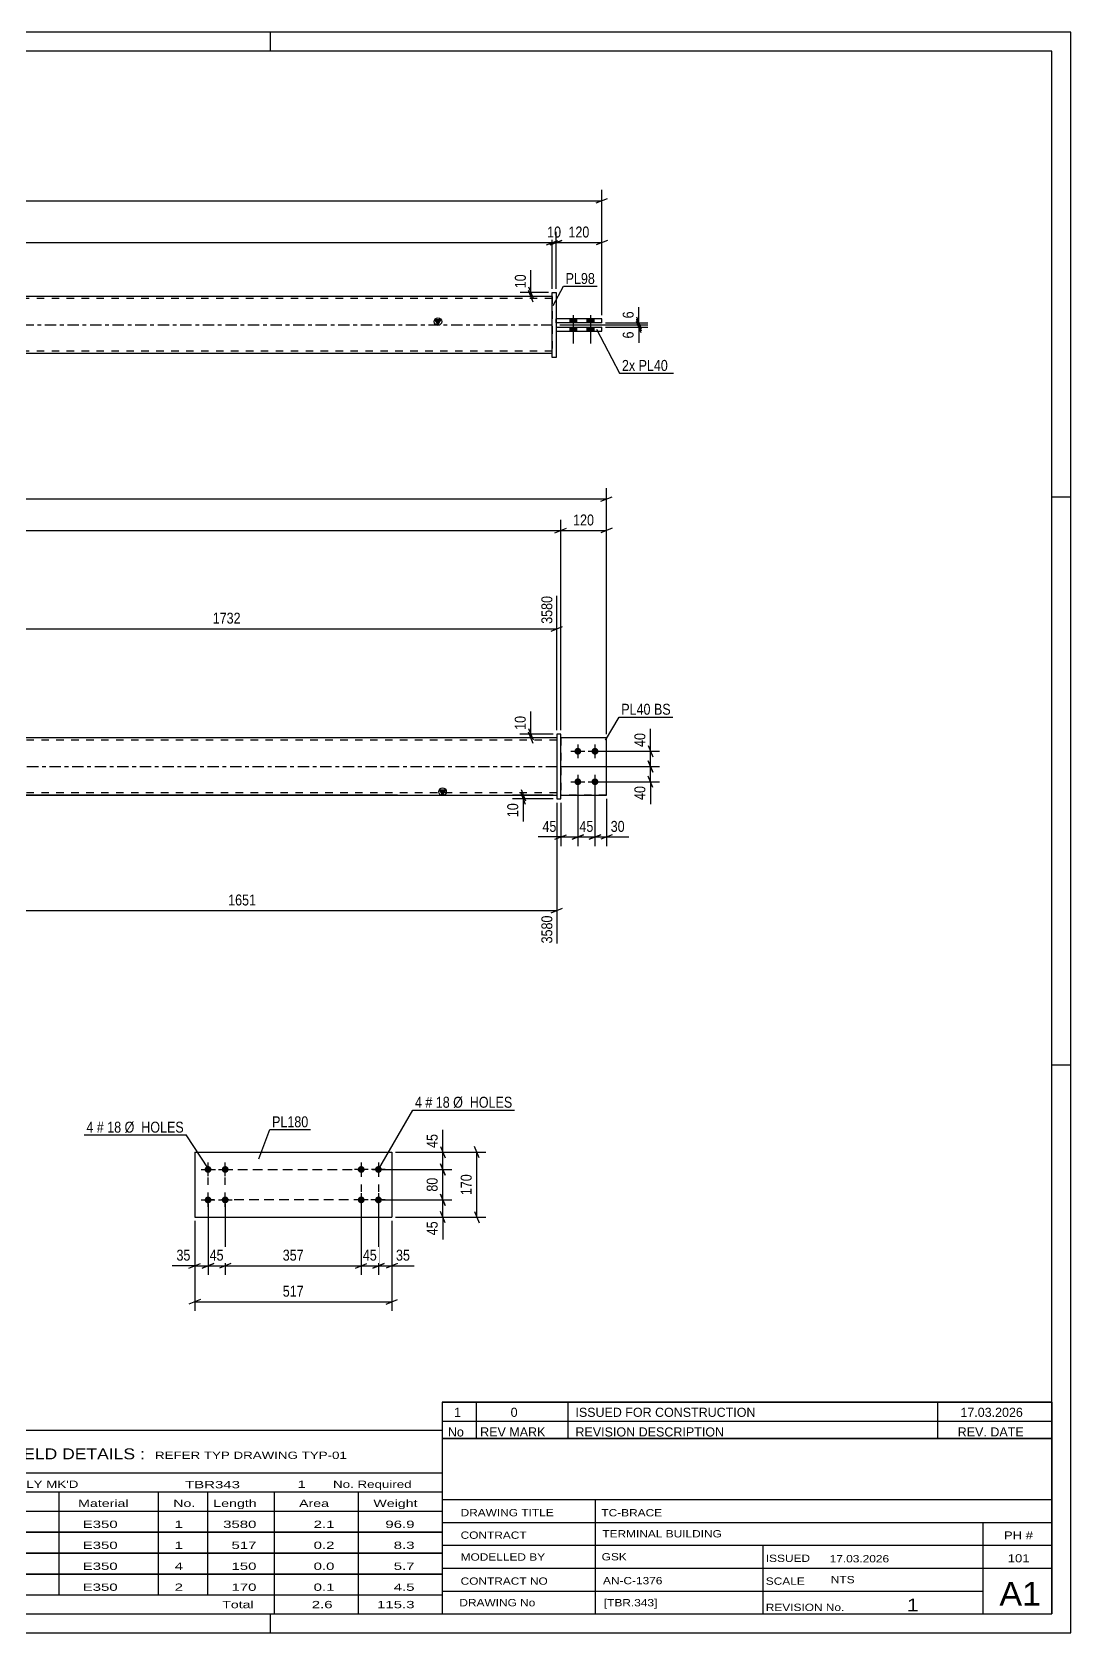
# Model space of a CAD drawing. Header units: millimetres. Extents: x 0 to 594, y 0 to 420.
# Drawn here: x 321.4 to 594, y 0 to 420 of the extents above; entities that cross this region are included whole.
import ezdxf

# ---------------------------------------------------------------- set-up
doc = ezdxf.new("R2010")
doc.units = ezdxf.units.MM
doc.linetypes.add('DXK_LINE_DOT2', pattern=[3.9198, 1.9599, -1.9599])
doc.linetypes.add('DXK_LINE_DOT3', pattern=[5.9187, 2.979, -0.9799, 0.9799, -0.9799])
doc.styles.add('Arial Narrow', font='ARIALN.TTF', dxfattribs={"height": 0.2})

# ---------------------------------------------------------------- blocks, each defined once
blk = doc.blocks.new('Unknown-580612004-1130')
at = {"color": 5, "linetype": 'Continuous'}
for p, q in [((594, 420), (0, 420)), ((384, 415), (384, 420)), ((594, 0), (594, 420)), ((589, 415), (5, 415)), ((589, 5), (589, 415)), ((594, 298), (589, 298)), ((594, 149), (589, 149)), ((5, 5), (589, 5)), ((384, 0), (384, 5)), ((0, 0), (594, 0))]:
    blk.add_line(p, q, dxfattribs=at)
blk = doc.blocks.new('Bolt-580612004-3512 - 3509')
at = {"linetype": 'Continuous'}
for points in [[(367.62, 122.51, -1), (367.62, 120.71, -1)], [(372.12, 122.51, -1), (372.12, 120.71, -1)], [(367.62, 114.51, -1), (367.62, 112.71, -1)], [(372.12, 114.51, -1), (372.12, 112.71, -1)]]:
    blk.add_hatch(color=1, dxfattribs=at).paths.add_polyline_path(points)
at = {"color": 1, "linetype": 'Continuous'}
for p, q in [((367.62, 119.81), (367.62, 123.41)), ((372.12, 119.81), (372.12, 123.41)), ((365.82, 121.61), (369.42, 121.61)), ((370.32, 121.61), (373.92, 121.61)), ((365.82, 113.61), (369.42, 113.61)), ((367.62, 111.81), (367.62, 115.41)), ((370.32, 113.61), (373.92, 113.61)), ((372.12, 111.81), (372.12, 115.41))]:
    blk.add_line(p, q, dxfattribs=at)
blk = doc.blocks.new('Part-580612004-3510 - 3509')
at = {"color": 2, "linetype": 'Continuous'}
for p, q in [((364.12, 126.11), (364.12, 109.11)), ((364.12, 126.11), (415.81, 126.11)), ((415.81, 126.11), (415.81, 109.11)), ((364.12, 109.11), (415.81, 109.11))]:
    blk.add_line(p, q, dxfattribs=at)
blk = doc.blocks.new('Bolt-580612004-3511 - 3509')
at = {"linetype": 'Continuous'}
for points in [[(407.81, 120.71, -1), (407.81, 122.51, -1)], [(412.31, 120.71, -1), (412.31, 122.51, -1)], [(407.81, 112.71, -1), (407.81, 114.51, -1)], [(412.31, 112.71, -1), (412.31, 114.51, -1)]]:
    blk.add_hatch(color=1, dxfattribs=at).paths.add_polyline_path(points)
at = {"color": 1, "linetype": 'Continuous'}
for p, q in [((407.81, 123.41), (407.81, 119.81)), ((412.31, 123.41), (412.31, 119.81)), ((409.61, 121.61), (406.01, 121.61)), ((414.11, 121.61), (410.51, 121.61)), ((409.61, 113.61), (406.01, 113.61)), ((407.81, 115.41), (407.81, 111.81)), ((414.11, 113.61), (410.51, 113.61)), ((412.31, 115.41), (412.31, 111.81))]:
    blk.add_line(p, q, dxfattribs=at)
blk = doc.blocks.new('Part-580612004-1695 - 1673')
at = {"color": 2, "linetype": 'Continuous'}
for p, q in [((472.13, 234.81), (460.13, 234.81)), ((472.13, 219.81), (472.13, 234.81)), ((460.13, 219.81), (472.13, 219.81))]:
    blk.add_line(p, q, dxfattribs=at)
at = {"color": 7, "linetype": 'DXK_LINE_DOT2'}
blk.add_line((460.13, 234.81), (460.13, 219.81), dxfattribs=at)
blk = doc.blocks.new('Part-580612004-1700 - 1673')
at = {"linetype": 'Continuous'}
blk.add_hatch(color=2, dxfattribs=at).paths.add_polyline_path([(429.13, 219.81), (428.33, 221.21), (429.93, 221.21)])
at = {"color": 2, "linetype": 'Continuous'}
for p, q in [((459.13, 234.81), (101.13, 234.81)), ((101.13, 219.81), (459.13, 219.81)), ((429.13, 219.81), (428.33, 221.21)), ((428.33, 221.21), (429.93, 221.21)), ((429.93, 221.21), (429.13, 219.81))]:
    blk.add_line(p, q, dxfattribs=at)
at = {"color": 7, "linetype": 'DXK_LINE_DOT2'}
for p, q in [((101.13, 234.81), (101.13, 219.81)), ((459.13, 234.21), (101.13, 234.21)), ((266.47, 234.81), (266.47, 234.21)), ((286.31, 234.81), (286.31, 234.21)), ((459.13, 234.81), (459.13, 219.81)), ((459.13, 220.41), (101.13, 220.41)), ((274.24, 219.81), (274.24, 220.41)), ((294.09, 219.81), (294.09, 220.41))]:
    blk.add_line(p, q, dxfattribs=at)
at = {"color": 7, "linetype": 'DXK_LINE_DOT3'}
blk.add_line((101.13, 227.31), (459.13, 227.31), dxfattribs=at)
at = {"color": 2, "linetype": 'Continuous'}
blk.add_circle((429.13, 220.71), 1, dxfattribs=at)
blk = doc.blocks.new('Part-580612004-1685 - 1673')
at = {"color": 2, "linetype": 'Continuous'}
for p, q in [((460.13, 235.81), (459.13, 235.81)), ((459.13, 235.81), (459.13, 218.81)), ((460.13, 218.81), (460.13, 235.81)), ((459.13, 218.81), (460.13, 218.81))]:
    blk.add_line(p, q, dxfattribs=at)
blk = doc.blocks.new('Part-580612004-1690 - 1673')
at = {"color": 7, "linetype": 'DXK_LINE_DOT2'}
for p, q in [((472.13, 234.81), (460.13, 234.81)), ((460.13, 219.81), (460.13, 234.81)), ((472.13, 219.81), (472.13, 234.81)), ((472.13, 219.81), (460.13, 219.81))]:
    blk.add_line(p, q, dxfattribs=at)
blk = doc.blocks.new('Bolt-580612004-1710 - 1673')
at = {"linetype": 'Continuous'}
for points in [[(464.63, 232.21, -1), (464.63, 230.41, -1)], [(469.13, 232.21, -1), (469.13, 230.41, -1)], [(464.63, 224.21, -1), (464.63, 222.41, -1)], [(469.13, 224.21, -1), (469.13, 222.41, -1)]]:
    blk.add_hatch(color=1, dxfattribs=at).paths.add_polyline_path(points)
at = {"color": 1, "linetype": 'Continuous'}
for p, q in [((462.83, 231.31), (466.43, 231.31)), ((464.63, 233.11), (464.63, 229.51)), ((467.33, 231.31), (470.93, 231.31)), ((469.13, 233.11), (469.13, 229.51)), ((462.83, 223.31), (466.43, 223.31)), ((464.63, 225.11), (464.63, 221.51)), ((467.33, 223.31), (470.93, 223.31)), ((469.13, 225.11), (469.13, 221.51))]:
    blk.add_line(p, q, dxfattribs=at)
blk = doc.blocks.new('Bolt-580612004-1371 - 1367')
at = {"linetype": 'Continuous'}
for points in [[(464.31, 344.75), (462.51, 344.75), (462.51, 343.75), (464.31, 343.75)], [(464.31, 344.75), (462.51, 344.75), (462.51, 343.75), (464.31, 343.75)], [(468.81, 344.75), (467.01, 344.75), (467.01, 343.75), (468.81, 343.75)], [(468.81, 344.75), (467.01, 344.75), (467.01, 343.75), (468.81, 343.75)], [(464.31, 342.55), (462.51, 342.55), (462.51, 341.55), (464.31, 341.55)], [(464.31, 342.55), (462.51, 342.55), (462.51, 341.55), (464.31, 341.55)], [(468.81, 342.55), (467.01, 342.55), (467.01, 341.55), (468.81, 341.55)], [(468.81, 342.55), (467.01, 342.55), (467.01, 341.55), (468.81, 341.55)]]:
    blk.add_hatch(color=1, dxfattribs=at).paths.add_polyline_path(points)
at = {"color": 1, "linetype": 'Continuous'}
for p, q in [((462.51, 344.75), (462.51, 343.75)), ((462.51, 344.75), (462.51, 343.75)), ((463.41, 345.75), (463.41, 338.25)), ((463.41, 345.75), (463.41, 338.25)), ((464.31, 344.75), (464.31, 343.75)), ((464.31, 344.75), (464.31, 343.75)), ((467.01, 344.75), (467.01, 343.75)), ((467.01, 344.75), (467.01, 343.75)), ((467.91, 345.75), (467.91, 338.25)), ((467.91, 345.75), (467.91, 338.25)), ((468.81, 344.75), (468.81, 343.75)), ((468.81, 344.75), (468.81, 343.75)), ((462.51, 342.55), (462.51, 341.55)), ((462.51, 342.55), (462.51, 341.55)), ((464.31, 342.55), (464.31, 341.55)), ((464.31, 342.55), (464.31, 341.55)), ((467.01, 342.55), (467.01, 341.55)), ((467.01, 342.55), (467.01, 341.55)), ((468.81, 342.55), (468.81, 341.55)), ((468.81, 342.55), (468.81, 341.55))]:
    blk.add_line(p, q, dxfattribs=at)
blk = doc.blocks.new('Part-580612004-1456 - 1367')
at = {"linetype": 'Continuous'}
blk.add_hatch(color=2, dxfattribs=at).paths.add_polyline_path([(427.91, 343.15), (427.11, 344.55), (428.71, 344.55)])
at = {"color": 2, "linetype": 'Continuous'}
for p, q in [((457.91, 350.65), (99.91, 350.65)), ((427.91, 343.15), (427.11, 344.55)), ((427.11, 344.55), (428.71, 344.55)), ((428.71, 344.55), (427.91, 343.15)), ((265.25, 343.85), (265.25, 343.75)), ((285.09, 343.85), (265.25, 343.85)), ((265.25, 342.45), (265.25, 342.55)), ((265.25, 342.45), (285.09, 342.45)), ((273.02, 343.85), (273.02, 343.75)), ((273.02, 342.45), (273.02, 342.55)), ((285.09, 342.45), (285.09, 343.85)), ((457.91, 335.65), (99.91, 335.65))]:
    blk.add_line(p, q, dxfattribs=at)
at = {"color": 7, "linetype": 'DXK_LINE_DOT2'}
for p, q in [((99.91, 350.65), (99.91, 335.65)), ((457.91, 350.05), (99.91, 350.05)), ((457.91, 350.65), (457.91, 335.65)), ((265.25, 342.55), (265.25, 343.85)), ((273.02, 342.55), (273.02, 343.85)), ((285.09, 343.85), (292.87, 343.85)), ((292.87, 342.45), (285.09, 342.45)), ((292.87, 343.85), (292.87, 342.45)), ((457.91, 336.25), (99.91, 336.25))]:
    blk.add_line(p, q, dxfattribs=at)
at = {"color": 7, "linetype": 'DXK_LINE_DOT3'}
blk.add_line((99.91, 343.15), (457.91, 343.15), dxfattribs=at)
at = {"color": 2, "linetype": 'Continuous'}
blk.add_circle((427.91, 344.05), 1, dxfattribs=at)
blk = doc.blocks.new('Part-580612004-1461 - 1367')
at = {"color": 2, "linetype": 'Continuous'}
for p, q in [((458.91, 342.55), (470.91, 342.55)), ((458.91, 341.55), (470.91, 341.55)), ((470.91, 341.55), (470.91, 342.55))]:
    blk.add_line(p, q, dxfattribs=at)
at = {"color": 7, "linetype": 'DXK_LINE_DOT2'}
blk.add_line((458.91, 342.55), (458.91, 341.55), dxfattribs=at)
blk = doc.blocks.new('Part-580612004-1433 - 1367')
at = {"color": 2, "linetype": 'Continuous'}
for p, q in [((457.91, 334.65), (457.91, 351.65)), ((457.91, 351.65), (458.91, 351.65)), ((458.91, 351.65), (458.91, 334.65)), ((458.91, 334.65), (457.91, 334.65))]:
    blk.add_line(p, q, dxfattribs=at)
blk = doc.blocks.new('Part-580612004-1466 - 1367')
at = {"color": 2, "linetype": 'Continuous'}
for p, q in [((470.91, 344.75), (458.91, 344.75)), ((470.91, 343.75), (470.91, 344.75)), ((470.91, 343.75), (458.91, 343.75))]:
    blk.add_line(p, q, dxfattribs=at)
at = {"color": 7, "linetype": 'DXK_LINE_DOT2'}
blk.add_line((458.91, 343.75), (458.91, 344.75), dxfattribs=at)
blk = doc.blocks.new('Rectangle-580612004-3684 - 3509')
at = {"color": 1, "linetype": 'DXK_LINE_DOT2'}
blk.add_lwpolyline([(367.62, 121.61), (412.31, 121.61), (412.31, 113.61), (367.62, 113.61), (367.62, 121.61)], close=True, dxfattribs=at)
blk = doc.blocks.new('Rectangle-580612004-3694 - 3509')
at = {"color": 1, "linetype": 'DXK_LINE_DOT2'}
blk.add_lwpolyline([(372.12, 121.61), (407.81, 121.61), (407.81, 113.61), (372.12, 113.61), (372.12, 121.61)], close=True, dxfattribs=at)
blk = doc.blocks.new('StraightDimension-580612004-3661 - 3509')
at = {"color": 7, "linetype": 'Continuous'}
for p, q in [((428.59, 123.11), (429.79, 120.11)), ((413.31, 121.61), (431.59, 121.61)), ((429.19, 113.61), (429.19, 121.61)), ((413.31, 113.61), (431.59, 113.61)), ((429.79, 112.11), (428.59, 115.11))]:
    blk.add_line(p, q, dxfattribs=at)
at = {"color": 0}
blk.add_wipeout([(428.44, 120.04), (424.24, 120.04), (424.24, 115.18), (428.44, 115.18)], dxfattribs=at)
at = {"color": 3, "style": 'Arial Narrow'}
blk.add_text('80', height=2.863, rotation=90.0002, dxfattribs=at).set_placement((427.84, 115.78))
blk = doc.blocks.new('StraightDimension-580612004-3516 - 3509')
at = {"color": 7, "linetype": 'Continuous'}
for p, q in [((412.31, 112.61), (412.31, 93.94)), ((415.81, 108.11), (415.81, 93.94)), ((410.81, 95.74), (413.81, 96.94)), ((417.31, 96.94), (414.31, 95.74)), ((412.31, 96.34), (415.81, 96.34))]:
    blk.add_line(p, q, dxfattribs=at)
at = {"color": 0}
blk.add_wipeout([(421.19, 97.09), (421.19, 101.29), (416.33, 101.29), (416.33, 97.09)], dxfattribs=at)
at = {"color": 7, "linetype": 'Continuous'}
blk.add_line((415.81, 96.34), (421.72, 96.34), dxfattribs=at)
blk.add_line((415.81, 96.34), (421.72, 96.34), dxfattribs=at)
at = {"color": 3, "style": 'Arial Narrow'}
blk.add_text('35', height=2.863, dxfattribs=at).set_placement((416.93, 97.69))
blk = doc.blocks.new('StraightDimension-580612004-3517 - 3509')
at = {"color": 7, "linetype": 'Continuous'}
for p, q in [((407.81, 112.61), (407.81, 93.94)), ((412.31, 112.61), (412.31, 93.94)), ((406.31, 95.74), (409.31, 96.94)), ((413.81, 96.94), (410.81, 95.74)), ((407.81, 96.34), (412.31, 96.34))]:
    blk.add_line(p, q, dxfattribs=at)
at = {"color": 0}
blk.add_wipeout([(412.49, 97.09), (412.49, 101.29), (407.63, 101.29), (407.63, 97.09)], dxfattribs=at)
at = {"color": 3, "style": 'Arial Narrow'}
blk.add_text('45', height=2.863, dxfattribs=at).set_placement((408.23, 97.69))
blk = doc.blocks.new('StraightDimension-580612004-3518 - 3509')
at = {"color": 7, "linetype": 'Continuous'}
for p, q in [((372.12, 112.61), (372.12, 93.94)), ((407.81, 112.61), (407.81, 93.94)), ((373.62, 96.94), (370.62, 95.74)), ((406.31, 95.74), (409.31, 96.94)), ((372.12, 96.34), (407.81, 96.34))]:
    blk.add_line(p, q, dxfattribs=at)
at = {"color": 0}
blk.add_wipeout([(393.31, 97.09), (393.31, 101.29), (386.62, 101.29), (386.62, 97.09)], dxfattribs=at)
at = {"color": 3, "style": 'Arial Narrow'}
blk.add_text('357', height=2.863, dxfattribs=at).set_placement((387.22, 97.69))
blk = doc.blocks.new('StraightDimension-580612004-3519 - 3509')
at = {"color": 7, "linetype": 'Continuous'}
for p, q in [((367.62, 112.61), (367.62, 93.94)), ((372.12, 112.61), (372.12, 93.94)), ((366.12, 95.74), (369.12, 96.94)), ((373.62, 96.94), (370.62, 95.74)), ((367.62, 96.34), (372.12, 96.34))]:
    blk.add_line(p, q, dxfattribs=at)
at = {"color": 0}
blk.add_wipeout([(372.3, 97.09), (372.3, 101.29), (367.44, 101.29), (367.44, 97.09)], dxfattribs=at)
at = {"color": 3, "style": 'Arial Narrow'}
blk.add_text('45', height=2.863, dxfattribs=at).set_placement((368.04, 97.69))
blk = doc.blocks.new('StraightDimension-580612004-3520 - 3509')
at = {"color": 7, "linetype": 'Continuous'}
for p, q in [((367.62, 112.61), (367.62, 93.94)), ((364.12, 108.11), (364.12, 93.94)), ((362.62, 95.74), (365.62, 96.94)), ((369.12, 96.94), (366.12, 95.74)), ((364.12, 96.34), (367.62, 96.34))]:
    blk.add_line(p, q, dxfattribs=at)
at = {"color": 0}
blk.add_wipeout([(363.59, 97.09), (363.59, 101.29), (358.74, 101.29), (358.74, 97.09)], dxfattribs=at)
at = {"color": 7, "linetype": 'Continuous'}
blk.add_line((364.12, 96.34), (358.21, 96.34), dxfattribs=at)
blk.add_line((364.12, 96.34), (358.21, 96.34), dxfattribs=at)
at = {"color": 3, "style": 'Arial Narrow'}
blk.add_text('35', height=2.863, dxfattribs=at).set_placement((359.34, 97.69))
blk = doc.blocks.new('StraightDimension-580612004-3536 - 3509')
at = {"color": 7, "linetype": 'Continuous'}
for p, q in [((364.12, 108.11), (364.12, 84.48)), ((415.81, 108.11), (415.81, 84.48)), ((365.62, 87.48), (362.62, 86.28)), ((364.12, 86.88), (415.81, 86.88)), ((414.31, 86.28), (417.31, 87.48))]:
    blk.add_line(p, q, dxfattribs=at)
at = {"color": 0}
blk.add_wipeout([(393.31, 87.63), (393.31, 91.83), (386.62, 91.83), (386.62, 87.63)], dxfattribs=at)
at = {"color": 3, "style": 'Arial Narrow'}
blk.add_text('517', height=2.863, dxfattribs=at).set_placement((387.22, 88.23))
blk = doc.blocks.new('StraightDimension-580612004-3556 - 3509')
at = {"color": 7, "linetype": 'Continuous'}
for p, q in [((416.81, 126.11), (440.52, 126.11)), ((438.72, 124.61), (437.52, 127.61)), ((438.12, 109.11), (438.12, 126.11)), ((437.52, 110.61), (438.72, 107.61)), ((416.81, 109.11), (440.52, 109.11))]:
    blk.add_line(p, q, dxfattribs=at)
at = {"color": 0}
blk.add_wipeout([(437.37, 120.95), (433.17, 120.95), (433.17, 114.27), (437.37, 114.27)], dxfattribs=at)
at = {"color": 3, "style": 'Arial Narrow'}
blk.add_text('170', height=2.863, rotation=90.0002, dxfattribs=at).set_placement((436.77, 114.87))
blk = doc.blocks.new('StraightDimension-580612004-3660 - 3509')
at = {"color": 7, "linetype": 'Continuous'}
for p, q in [((416.81, 126.11), (431.59, 126.11)), ((428.59, 127.61), (429.79, 124.61)), ((429.19, 121.61), (429.19, 126.11)), ((429.79, 120.11), (428.59, 123.11)), ((413.31, 121.61), (431.59, 121.61))]:
    blk.add_line(p, q, dxfattribs=at)
at = {"color": 0}
blk.add_wipeout([(428.44, 131.49), (424.24, 131.49), (424.24, 126.64), (428.44, 126.64)], dxfattribs=at)
at = {"color": 7, "linetype": 'Continuous'}
blk.add_line((429.19, 126.11), (429.19, 132.02), dxfattribs=at)
blk.add_line((429.19, 126.11), (429.19, 132.02), dxfattribs=at)
at = {"color": 3, "style": 'Arial Narrow'}
blk.add_text('45', height=2.863, rotation=90.0002, dxfattribs=at).set_placement((427.84, 127.24))
blk = doc.blocks.new('StraightDimension-580612004-3662 - 3509')
at = {"color": 7, "linetype": 'Continuous'}
for p, q in [((413.31, 113.61), (431.59, 113.61)), ((428.59, 115.11), (429.79, 112.11)), ((429.19, 109.11), (429.19, 113.61)), ((429.79, 107.61), (428.59, 110.61)), ((416.81, 109.11), (431.59, 109.11))]:
    blk.add_line(p, q, dxfattribs=at)
at = {"color": 0}
blk.add_wipeout([(428.44, 108.59), (424.24, 108.59), (424.24, 103.73), (428.44, 103.73)], dxfattribs=at)
at = {"color": 7, "linetype": 'Continuous'}
blk.add_line((429.19, 109.11), (429.19, 103.21), dxfattribs=at)
blk.add_line((429.19, 109.11), (429.19, 103.21), dxfattribs=at)
at = {"color": 3, "style": 'Arial Narrow'}
blk.add_text('45', height=2.863, rotation=90.0002, dxfattribs=at).set_placement((427.84, 104.33))
blk = doc.blocks.new('StraightDimension-580612004-1936 - 1673')
at = {"color": 7, "linetype": 'Continuous'}
for p, q in [((458.13, 219.81), (447.48, 219.81)), ((458.13, 218.81), (447.48, 218.81)), ((449.73, 221.31), (450.93, 218.31)), ((450.93, 217.31), (449.73, 220.31)), ((450.33, 218.81), (450.33, 219.81))]:
    blk.add_line(p, q, dxfattribs=at)
at = {"color": 0}
blk.add_wipeout([(449.58, 218.28), (445.38, 218.28), (445.38, 213.43), (449.58, 213.43)], dxfattribs=at)
at = {"color": 7, "linetype": 'Continuous'}
blk.add_line((450.33, 218.81), (450.33, 212.9), dxfattribs=at)
blk.add_line((450.33, 218.81), (450.33, 212.9), dxfattribs=at)
at = {"color": 3, "style": 'Arial Narrow'}
blk.add_text('10', height=2.863, rotation=90.0002, dxfattribs=at).set_placement((448.98, 214.03))
blk = doc.blocks.new('StraightDimension-580612004-1955 - 1673')
at = {"color": 7, "linetype": 'Continuous'}
for p, q in [((464.63, 222.31), (464.63, 206.42)), ((469.13, 222.31), (469.13, 206.42)), ((463.13, 208.22), (466.13, 209.42)), ((464.63, 208.82), (469.13, 208.82)), ((470.63, 209.42), (467.63, 208.22))]:
    blk.add_line(p, q, dxfattribs=at)
at = {"color": 0}
blk.add_wipeout([(469.31, 209.57), (469.31, 213.77), (464.45, 213.77), (464.45, 209.57)], dxfattribs=at)
at = {"color": 3, "style": 'Arial Narrow'}
blk.add_text('45', height=2.863, dxfattribs=at).set_placement((465.05, 210.17))
blk = doc.blocks.new('StraightDimension-580612004-2017 - 1673')
at = {"color": 7, "linetype": 'Continuous'}
for p, q in [((460.13, 227.31), (486.09, 227.31)), ((483.09, 228.81), (484.29, 225.81)), ((483.69, 223.31), (483.69, 227.31)), ((470.13, 223.31), (486.09, 223.31)), ((484.29, 221.81), (483.09, 224.81))]:
    blk.add_line(p, q, dxfattribs=at)
at = {"color": 0}
blk.add_wipeout([(482.94, 222.78), (478.74, 222.78), (478.74, 217.93), (482.94, 217.93)], dxfattribs=at)
at = {"color": 7, "linetype": 'Continuous'}
blk.add_line((483.69, 223.31), (483.69, 217.4), dxfattribs=at)
blk.add_line((483.69, 223.31), (483.69, 217.4), dxfattribs=at)
at = {"color": 3, "style": 'Arial Narrow'}
blk.add_text('40', height=2.863, rotation=90.0002, dxfattribs=at).set_placement((482.34, 218.53))
blk = doc.blocks.new('StraightDimension-580612004-2031 - 1673')
at = {"color": 7, "linetype": 'Continuous'}
for p, q in [((458.13, 235.81), (449.45, 235.81)), ((451.7, 237.31), (452.9, 234.31)), ((452.9, 233.31), (451.7, 236.31)), ((452.3, 234.81), (452.3, 235.81)), ((458.13, 234.81), (449.45, 234.81))]:
    blk.add_line(p, q, dxfattribs=at)
at = {"color": 0}
blk.add_wipeout([(451.55, 241.19), (447.35, 241.19), (447.35, 236.33), (451.55, 236.33)], dxfattribs=at)
at = {"color": 7, "linetype": 'Continuous'}
blk.add_line((452.3, 235.81), (452.3, 241.72), dxfattribs=at)
blk.add_line((452.3, 235.81), (452.3, 241.72), dxfattribs=at)
at = {"color": 3, "style": 'Arial Narrow'}
blk.add_text('10', height=2.863, rotation=90.0002, dxfattribs=at).set_placement((450.95, 236.93))
blk = doc.blocks.new('StraightDimension-580612004-1760 - 1673')
at = {"color": 7, "linetype": 'Continuous'}
for p, q in [((285.89, 235.81), (285.89, 276.56)), ((459.13, 236.81), (459.13, 272.06)), ((287.39, 264.05), (284.39, 262.85)), ((285.89, 263.45), (459.13, 263.45)), ((457.63, 262.85), (460.63, 264.05))]:
    blk.add_line(p, q, dxfattribs=at)
at = {"color": 0, "linetype": 'Continuous'}
blk.add_wipeout([(458.53, 272.66), (454.33, 272.66), (454.33, 264.15), (458.53, 264.15)], dxfattribs=at)
at = {"color": 0}
blk.add_wipeout([(376.76, 264.2), (376.76, 268.4), (368.25, 268.4), (368.25, 264.2)], dxfattribs=at)
at = {"color": 3, "linetype": 'Continuous', "style": 'Arial Narrow'}
blk.add_text('3580', height=2.863, rotation=90.0002, dxfattribs=at).set_placement((457.93, 264.75))
at = {"color": 3, "style": 'Arial Narrow'}
blk.add_text('1732', height=2.863, dxfattribs=at).set_placement((368.85, 264.8))
blk = doc.blocks.new('StraightDimension-580612004-2050 - 1673')
at = {"color": 7, "linetype": 'Continuous'}
for p, q in [((101.63, 289.81), (98.63, 288.61)), ((100.13, 236.81), (100.13, 292.06)), ((458.63, 288.61), (461.63, 289.81)), ((460.13, 236.81), (460.13, 292.06)), ((100.13, 289.21), (460.13, 289.21))]:
    blk.add_line(p, q, dxfattribs=at)
at = {"color": 0}
blk.add_wipeout([(284.39, 289.96), (284.39, 294.16), (275.87, 294.16), (275.87, 289.96)], dxfattribs=at)
at = {"color": 3, "style": 'Arial Narrow'}
blk.add_text('3600', height=2.863, dxfattribs=at).set_placement((276.47, 290.56))
blk = doc.blocks.new('StraightDimension-580612004-1945 - 1673')
at = {"color": 7, "linetype": 'Continuous'}
for p, q in [((464.63, 222.31), (464.63, 206.42)), ((460.13, 217.81), (460.13, 206.42)), ((458.63, 208.22), (461.63, 209.42)), ((460.13, 208.82), (464.63, 208.82)), ((466.13, 209.42), (463.13, 208.22))]:
    blk.add_line(p, q, dxfattribs=at)
at = {"color": 0}
blk.add_wipeout([(459.6, 209.57), (459.6, 213.77), (454.75, 213.77), (454.75, 209.57)], dxfattribs=at)
at = {"color": 7, "linetype": 'Continuous'}
blk.add_line((460.13, 208.82), (454.22, 208.82), dxfattribs=at)
blk.add_line((460.13, 208.82), (454.22, 208.82), dxfattribs=at)
at = {"color": 3, "style": 'Arial Narrow'}
blk.add_text('45', height=2.863, dxfattribs=at).set_placement((455.35, 210.17))
blk = doc.blocks.new('StraightDimension-580612004-1746 - 1673')
at = {"color": 7, "linetype": 'Continuous'}
for p, q in [((88.13, 235.81), (88.13, 300.35)), ((472.13, 235.81), (472.13, 300.35)), ((89.63, 298.1), (86.63, 296.9)), ((88.13, 297.5), (472.13, 297.5)), ((470.63, 296.9), (473.63, 298.1))]:
    blk.add_line(p, q, dxfattribs=at)
at = {"color": 0}
blk.add_wipeout([(284.39, 298.25), (284.39, 302.45), (275.87, 302.45), (275.87, 298.25)], dxfattribs=at)
at = {"color": 3, "style": 'Arial Narrow'}
blk.add_text('3840', height=2.863, dxfattribs=at).set_placement((276.47, 298.85))
blk = doc.blocks.new('StraightDimension-580612004-1838 - 1673')
at = {"color": 7, "linetype": 'Continuous'}
for p, q in [((293.99, 218.81), (293.99, 180.91)), ((459.13, 217.81), (459.13, 180.91)), ((295.49, 190.12), (292.49, 188.92)), ((293.99, 189.52), (459.13, 189.52)), ((457.63, 188.92), (460.63, 190.12))]:
    blk.add_line(p, q, dxfattribs=at)
at = {"color": 0}
blk.add_wipeout([(380.81, 190.27), (380.81, 194.47), (372.3, 194.47), (372.3, 190.27)], dxfattribs=at)
at = {"color": 0, "linetype": 'Continuous'}
blk.add_wipeout([(458.53, 188.82), (454.33, 188.82), (454.33, 180.31), (458.53, 180.31)], dxfattribs=at)
at = {"color": 3, "style": 'Arial Narrow'}
blk.add_text('1651', height=2.863, dxfattribs=at).set_placement((372.9, 190.87))
at = {"color": 3, "linetype": 'Continuous', "style": 'Arial Narrow'}
blk.add_text('3580', height=2.863, rotation=90.0002, dxfattribs=at).set_placement((457.93, 180.91))
blk = doc.blocks.new('StraightDimension-580612004-1965 - 1673')
at = {"color": 7, "linetype": 'Continuous'}
for p, q in [((469.13, 222.31), (469.13, 206.42)), ((472.13, 218.81), (472.13, 206.42)), ((467.63, 208.22), (470.63, 209.42)), ((469.13, 208.82), (472.13, 208.82)), ((473.63, 209.42), (470.63, 208.22))]:
    blk.add_line(p, q, dxfattribs=at)
at = {"color": 0}
blk.add_wipeout([(477.51, 209.57), (477.51, 213.77), (472.65, 213.77), (472.65, 209.57)], dxfattribs=at)
at = {"color": 7, "linetype": 'Continuous'}
blk.add_line((472.13, 208.82), (478.04, 208.82), dxfattribs=at)
blk.add_line((472.13, 208.82), (478.04, 208.82), dxfattribs=at)
at = {"color": 3, "style": 'Arial Narrow'}
blk.add_text('30', height=2.863, dxfattribs=at).set_placement((473.25, 210.17))
blk = doc.blocks.new('StraightDimension-580612004-1993 - 1673')
at = {"color": 7, "linetype": 'Continuous'}
for p, q in [((417.35, 219.81), (305.53, 219.81)), ((307.78, 221.31), (308.98, 218.31)), ((308.38, 209.55), (308.38, 219.81)), ((308.98, 208.05), (307.78, 211.05)), ((295.41, 209.55), (310.78, 209.55))]:
    blk.add_line(p, q, dxfattribs=at)
at = {"color": 0}
blk.add_wipeout([(307.63, 218.02), (303.43, 218.02), (303.43, 211.34), (307.63, 211.34)], dxfattribs=at)
at = {"color": 3, "style": 'Arial Narrow'}
blk.add_text('103', height=2.863, rotation=90.0002, dxfattribs=at).set_placement((307.03, 211.94))
blk = doc.blocks.new('StraightDimension-580612004-2004 - 1673')
at = {"color": 7, "linetype": 'Continuous'}
for p, q in [((470.13, 231.31), (486.09, 231.31)), ((483.09, 232.81), (484.29, 229.81)), ((483.69, 227.31), (483.69, 231.31)), ((460.13, 227.31), (486.09, 227.31)), ((484.29, 225.81), (483.09, 228.81))]:
    blk.add_line(p, q, dxfattribs=at)
at = {"color": 0}
blk.add_wipeout([(482.94, 236.69), (478.74, 236.69), (478.74, 231.83), (482.94, 231.83)], dxfattribs=at)
at = {"color": 7, "linetype": 'Continuous'}
blk.add_line((483.69, 231.31), (483.69, 237.22), dxfattribs=at)
blk.add_line((483.69, 231.31), (483.69, 237.22), dxfattribs=at)
at = {"color": 3, "style": 'Arial Narrow'}
blk.add_text('40', height=2.863, rotation=90.0002, dxfattribs=at).set_placement((482.34, 232.43))
blk = doc.blocks.new('StraightDimension-580612004-2040 - 1673')
at = {"color": 7, "linetype": 'Continuous'}
for p, q in [((458.63, 288.61), (461.63, 289.81)), ((460.13, 236.81), (460.13, 292.06)), ((473.63, 289.81), (470.63, 288.61)), ((472.13, 235.81), (472.13, 292.06)), ((460.13, 289.21), (472.13, 289.21))]:
    blk.add_line(p, q, dxfattribs=at)
at = {"color": 0}
blk.add_wipeout([(469.47, 289.96), (469.47, 294.16), (462.79, 294.16), (462.79, 289.96)], dxfattribs=at)
at = {"color": 3, "style": 'Arial Narrow'}
blk.add_text('120', height=2.863, dxfattribs=at).set_placement((463.39, 290.56))
blk = doc.blocks.new('StraightDimension-580612004-1576 - 1367')
at = {"color": 7, "linetype": 'Continuous'}
for p, q in [((99.91, 352.65), (99.91, 367.6)), ((457.91, 352.65), (457.91, 367.6)), ((101.41, 365.35), (98.41, 364.15)), ((99.91, 364.75), (457.91, 364.75)), ((456.41, 364.15), (459.41, 365.35))]:
    blk.add_line(p, q, dxfattribs=at)
at = {"color": 0}
blk.add_wipeout([(283.17, 365.5), (283.17, 369.7), (274.66, 369.7), (274.66, 365.5)], dxfattribs=at)
at = {"color": 3, "style": 'Arial Narrow'}
blk.add_text('3580', height=2.863, dxfattribs=at).set_placement((275.26, 366.1))
blk = doc.blocks.new('StraightDimension-580612004-1545 - 1367')
at = {"color": 7, "linetype": 'Continuous'}
for p, q in [((86.91, 345.75), (86.91, 378.6)), ((470.91, 345.75), (470.91, 378.6)), ((88.41, 376.35), (85.41, 375.15)), ((86.91, 375.75), (470.91, 375.75)), ((469.41, 375.15), (472.41, 376.35))]:
    blk.add_line(p, q, dxfattribs=at)
at = {"color": 0}
blk.add_wipeout([(283.17, 376.5), (283.17, 380.7), (274.66, 380.7), (274.66, 376.5)], dxfattribs=at)
at = {"color": 3, "style": 'Arial Narrow'}
blk.add_text('3840', height=2.863, dxfattribs=at).set_placement((275.26, 377.1))
blk = doc.blocks.new('StraightDimension-580612004-1586 - 1367')
at = {"color": 7, "linetype": 'Continuous'}
for p, q in [((457.91, 352.65), (457.91, 367.6)), ((458.91, 352.65), (458.91, 367.6)), ((456.41, 364.15), (459.41, 365.35)), ((460.41, 365.35), (457.41, 364.15)), ((457.91, 364.75), (458.91, 364.75))]:
    blk.add_line(p, q, dxfattribs=at)
at = {"color": 0}
blk.add_wipeout([(460.84, 365.5), (460.84, 369.7), (455.98, 369.7), (455.98, 365.5)], dxfattribs=at)
at = {"color": 3, "style": 'Arial Narrow'}
blk.add_text('10', height=2.863, dxfattribs=at).set_placement((456.58, 366.1))
blk = doc.blocks.new('StraightDimension-580612004-1596 - 1367')
at = {"color": 7, "linetype": 'Continuous'}
for p, q in [((458.91, 352.65), (458.91, 367.6)), ((470.91, 345.75), (470.91, 367.6)), ((457.41, 364.15), (460.41, 365.35)), ((458.91, 364.75), (470.91, 364.75)), ((472.41, 365.35), (469.41, 364.15))]:
    blk.add_line(p, q, dxfattribs=at)
at = {"color": 0}
blk.add_wipeout([(468.25, 365.5), (468.25, 369.7), (461.57, 369.7), (461.57, 365.5)], dxfattribs=at)
at = {"color": 3, "style": 'Arial Narrow'}
blk.add_text('120', height=2.863, dxfattribs=at).set_placement((462.17, 366.1))
blk = doc.blocks.new('StraightDimension-580612004-1607 - 1367')
at = {"color": 7, "linetype": 'Continuous'}
for p, q in [((451.73, 353.15), (452.93, 350.15)), ((456.91, 351.65), (449.48, 351.65)), ((456.91, 350.65), (449.48, 350.65)), ((452.93, 349.15), (451.73, 352.15)), ((452.33, 350.65), (452.33, 351.65))]:
    blk.add_line(p, q, dxfattribs=at)
at = {"color": 0}
blk.add_wipeout([(451.58, 357.04), (447.38, 357.04), (447.38, 352.18), (451.58, 352.18)], dxfattribs=at)
at = {"color": 7, "linetype": 'Continuous'}
blk.add_line((452.33, 351.65), (452.33, 357.56), dxfattribs=at)
blk.add_line((452.33, 351.65), (452.33, 357.56), dxfattribs=at)
at = {"color": 3, "style": 'Arial Narrow'}
blk.add_text('10', height=2.863, rotation=90.0002, dxfattribs=at).set_placement((450.98, 352.78))
blk = doc.blocks.new('StraightDimension-580612004-1618 - 1367')
at = {"color": 7, "linetype": 'Continuous'}
for p, q in [((480.01, 344.65), (481.21, 341.65)), ((459.91, 343.15), (483.01, 343.15)), ((471.91, 342.55), (483.01, 342.55)), ((481.21, 341.05), (480.01, 344.05)), ((480.61, 342.55), (480.61, 343.15))]:
    blk.add_line(p, q, dxfattribs=at)
at = {"color": 0}
blk.add_wipeout([(479.86, 342.03), (475.66, 342.03), (475.66, 339), (479.86, 339)], dxfattribs=at)
at = {"color": 7, "linetype": 'Continuous'}
blk.add_line((480.61, 342.55), (480.61, 338.48), dxfattribs=at)
blk.add_line((480.61, 342.55), (480.61, 338.48), dxfattribs=at)
at = {"color": 3, "style": 'Arial Narrow'}
blk.add_text('6', height=2.86, rotation=90.0002, dxfattribs=at).set_placement((479.26, 339.6))
blk = doc.blocks.new('StraightDimension-580612004-1627 - 1367')
at = {"color": 7, "linetype": 'Continuous'}
for p, q in [((480.01, 345.25), (481.21, 342.25)), ((481.21, 341.65), (480.01, 344.65)), ((459.91, 343.15), (483.01, 343.15)), ((471.91, 343.75), (483.01, 343.75)), ((480.61, 343.15), (480.61, 343.75))]:
    blk.add_line(p, q, dxfattribs=at)
at = {"color": 0}
blk.add_wipeout([(479.86, 347.31), (475.66, 347.31), (475.66, 344.28), (479.86, 344.28)], dxfattribs=at)
at = {"color": 7, "linetype": 'Continuous'}
blk.add_line((480.61, 343.75), (480.61, 347.83), dxfattribs=at)
blk.add_line((480.61, 343.75), (480.61, 347.83), dxfattribs=at)
at = {"color": 3, "style": 'Arial Narrow'}
blk.add_text('6', height=2.86, rotation=90.0002, dxfattribs=at).set_placement((479.26, 344.88))
blk = doc.blocks.new('Unknown-580612004-4519')
at = {"color": 7, "linetype": 'Continuous'}
for p, q in [((429, 51.05), (429, 5)), ((429, 51.05), (589, 51.05)), ((589, 51), (589, 5)), ((429, 35), (589, 35)), ((469.14, 35), (469.14, 5)), ((429, 29), (589, 29)), ((571, 5.05), (571, 29.05)), ((429, 23), (589, 23)), ((513.14, 23), (513.14, 5)), ((429, 17), (589, 17)), ((429, 11), (571, 11)), ((429, 5), (589, 5))]:
    blk.add_line(p, q, dxfattribs=at)
at = {"color": 7, "style": 'Arial Narrow'}
for s, height, width, p in [('DRAWING TITLE', 1.9089, 1.425378, (433.88, 30.61)), ('TC-BRACE', 1.909, 1.425378, (470.81, 30.59)), ('CONTRACT', 1.909, 1.425378, (433.88, 24.71)), ('TERMINAL BUILDING', 1.9089, 1.425378, (471.06, 25.07)), ('MODELLED BY', 1.9089, 1.425378, (433.88, 18.98)), ('GSK', 1.909, 1.425378, (470.88, 19.04)), ('ISSUED', 1.909, 1.425378, (513.94, 18.64)), ('17.03.2026', 1.909, 1.425378, (530.69, 18.52)), ('CONTRACT NO', 1.9089, 1.425378, (433.88, 12.66)), ('AN-C-1376', 1.909, 1.425378, (471.23, 12.78)), ('SCALE', 1.909, 1.425378, (513.94, 12.65)), ('A1', 6.204, 1.25, (575.24, 7.2)), ('DRAWING No', 1.909, 1.425378, (433.56, 7)), ('[TBR.343]', 1.909, 1.425378, (471.46, 6.99)), ('1', 3.34, 1.5, (550.91, 5.68)), ('REVISION No.', 1.9089, 1.425378, (513.94, 5.77))]:
    blk.add_text(s, height=height, dxfattribs=dict(at, width=width)).set_placement(p)
at = {"color": 7, "linetype": 'Continuous', "style": 'Arial Narrow'}
for s, height, width, p in [('PH #', 2.1, 1.42538, (576.4, 24.55)), ('101', 2.1, 1.42538, (577.41, 18.55)), ('NTS', 1.909, 1.425378, (531, 13.05))]:
    blk.add_text(s, height=height, dxfattribs=dict(at, width=width)).set_placement(p)
blk = doc.blocks.new('Unknown-580612004-4520')
at = {"color": 7, "linetype": 'Continuous'}
for p, q in [((429, 60.55), (589, 60.55)), ((589, 60.55), (429, 60.55)), ((429, 60.55), (429, 55.55)), ((438, 60.55), (438, 55.55)), ((462, 60.55), (462, 55.55)), ((559, 60.55), (559, 55.55)), ((589, 60.55), (589, 55.55)), ((429, 55.55), (589, 55.55)), ((429, 55.55), (429, 51.05)), ((429, 55.55), (589, 55.55)), ((438, 55.55), (438, 51.05)), ((462, 55.55), (462, 51.05)), ((559, 55.55), (559, 51.05)), ((589, 55.55), (589, 51.05)), ((589, 51.05), (429, 51.05))]:
    blk.add_line(p, q, dxfattribs=at)
at = {"color": 7, "linetype": 'Continuous', "style": 'Arial Narrow'}
for s, height, width, p in [('1', 2.39, 1.196471, (432.16, 56.7)), ('0', 2.39, 1.196471, (447, 56.7)), ('ISSUED FOR CONSTRUCTION', 2.3861, 1.196471, (464, 56.7)), ('17.03.2026', 2.386, 1.196471, (565, 56.7)), ('No', 2.386, 1.2, (430.54, 51.55)), ('REV MARK', 2.386, 1.2, (439, 51.55)), ('REVISION DESCRIPTION', 2.3861, 1.2, (464, 51.55)), ('REV. DATE', 2.386, 1.2, (564.28, 51.55))]:
    blk.add_text(s, height=height, dxfattribs=dict(at, width=width)).set_placement(p)
blk = doc.blocks.new('Unknown-580612004-4521')
at = {"color": 7, "linetype": 'Continuous'}
for p, q in [((269, 53.25), (429, 53.25)), ((269, 42), (269, 53.25)), ((429, 53.25), (429, 42)), ((269, 42), (429, 42)), ((269, 42), (269, 37)), ((429, 42), (429, 37)), ((269, 37), (429, 37)), ((269, 37), (269, 32)), ((293, 37), (293, 32)), ((328.5, 37), (328.5, 32)), ((354.5, 37), (354.5, 32)), ((367.5, 37), (367.5, 32)), ((385, 37), (385, 32)), ((407, 37), (407, 32)), ((429, 37), (429, 32)), ((269, 32), (429, 32)), ((269, 31.95), (269, 26.55)), ((269, 31.95), (429, 31.95)), ((293, 32), (293, 26.5)), ((328.5, 32), (328.5, 26.5)), ((354.5, 32), (354.5, 26.5)), ((367.5, 32), (367.5, 26.5)), ((385, 32), (385, 26.5)), ((407, 32), (407, 26.5)), ((429, 31.95), (429, 26.55)), ((269, 26.55), (429, 26.55)), ((269, 26.45), (269, 21.05)), ((269, 26.45), (429, 26.45)), ((293, 26.5), (293, 21)), ((328.5, 26.5), (328.5, 21)), ((354.5, 26.5), (354.5, 21)), ((367.5, 26.5), (367.5, 21)), ((385, 26.5), (385, 21)), ((407, 26.5), (407, 21)), ((429, 26.45), (429, 21.05)), ((269, 21.05), (429, 21.05)), ((293, 21), (293, 15.5)), ((328.5, 21), (328.5, 15.5)), ((354.5, 21), (354.5, 15.5)), ((367.5, 21), (367.5, 15.5)), ((385, 21), (385, 15.5)), ((407, 21), (407, 15.5)), ((269, 20.95), (269, 15.55)), ((269, 20.95), (429, 20.95)), ((429, 20.95), (429, 15.55)), ((269, 15.55), (429, 15.55)), ((269, 15.45), (269, 10.05)), ((269, 15.45), (429, 15.45)), ((293, 15.5), (293, 10)), ((328.5, 15.5), (328.5, 10)), ((354.5, 15.5), (354.5, 10)), ((367.5, 15.5), (367.5, 10)), ((385, 15.5), (385, 10)), ((407, 15.5), (407, 10)), ((429, 15.45), (429, 10.05)), ((269, 10.05), (429, 10.05)), ((269, 10), (429, 10)), ((269, 10), (269, 5)), ((385, 10), (385, 5)), ((407, 10), (407, 5)), ((429, 10), (429, 5)), ((269, 5), (429, 5))]:
    blk.add_line(p, q, dxfattribs=at)
at = {"color": 7, "style": 'Arial Narrow'}
for s, height, width, p in [('GENERAL NOTES & WELD DETAILS :', 2.8633, 1.4, (270.15, 45.56)), ('REFER TYP DRAWING TYP-01', 1.9089, 1.6, (353.7, 45.66)), ("MATERIAL LIST FOR ASSEMBLY MK'D", 1.9089, 1.6, (270.15, 38.06)), ('TBR343', 1.909, 1.794707, (361.59, 37.97)), ('1', 1.91, 1.794707, (391.08, 38.06)), ('No. Required', 1.9089, 1.6, (400.41, 38.06)), ('Mark', 1.909, 1.7, (270.34, 33)), ('Profile', 1.909, 1.7, (303.41, 33)), ('Material', 1.909, 1.7, (333.54, 33.06)), ('No.', 1.909, 1.7, (358.5, 33.06)), ('Length', 1.909, 1.7, (369, 33.06)), ('Area', 1.909, 1.7, (391.5, 33.06)), ('Weight', 1.909, 1.7, (411, 33.06))]:
    blk.add_text(s, height=height, dxfattribs=dict(at, width=width)).set_placement(p)
at = {"color": 7, "linetype": 'Continuous', "style": 'Arial Narrow'}
for s, height, width, p in [('TBR343', 1.909, 1.794707, (270.5, 27.56)), ('SHS150*6', 1.909, 1.794707, (295, 27.56)), ('E350', 1.909, 1.794707, (334.74, 27.56)), ('1', 1.91, 1.794707, (358.86, 27.56)), ('3580', 1.909, 1.794707, (371.58, 27.56)), ('2.1', 1.909, 1.794707, (395.32, 27.56)), ('96.9', 1.909, 1.794707, (414.14, 27.56)), ('PL180', 1.909, 1.794707, (270.5, 22.06)), ('PL12*170', 1.909, 1.794707, (295, 22.06)), ('E350', 1.909, 1.794707, (334.74, 22.06)), ('1', 1.91, 1.794707, (358.86, 22.06)), ('517', 1.909, 1.794707, (373.77, 22.06)), ('0.2', 1.909, 1.794707, (395.32, 22.06)), ('8.3', 1.909, 1.794707, (416.33, 22.06)), ('PL40', 1.909, 1.794707, (270.5, 16.56)), ('PL10*120', 1.909, 1.794707, (295, 16.56)), ('E350', 1.909, 1.794707, (334.74, 16.56)), ('4', 1.91, 1.794707, (358.86, 16.56)), ('150', 1.909, 1.794707, (373.77, 16.56)), ('0.0', 1.909, 1.794707, (395.32, 16.56)), ('5.7', 1.909, 1.794707, (416.33, 16.56)), ('PL98', 1.909, 1.794707, (270.5, 11.06)), ('PL10*170', 1.909, 1.794707, (295, 11.06)), ('E350', 1.909, 1.794707, (334.74, 11.06)), ('2', 1.91, 1.794707, (358.86, 11.06)), ('170', 1.909, 1.794707, (373.77, 11.06)), ('0.1', 1.909, 1.794707, (395.32, 11.06)), ('4.5', 1.909, 1.794707, (416.33, 11.06)), ('Total', 1.909, 1.7, (371.33, 6.5)), ('2.6', 1.909, 1.794707, (394.83, 6.5)), ('115.3', 1.909, 1.794707, (411.96, 6.5))]:
    blk.add_text(s, height=height, dxfattribs=dict(at, width=width)).set_placement(p)
blk = doc.blocks.new('Mark-580612004-3559 - 3509')
at = {"color": 0}
blk.add_wipeout([(393.92, 132.67), (393.92, 135.67), (384.42, 135.67), (384.42, 132.67)], dxfattribs=at)
blk.add_wipeout([(393.92, 132.67), (393.92, 135.67), (384.42, 135.67), (384.42, 132.67)], dxfattribs=at)
at = {"color": 30, "linetype": 'Continuous'}
for p, q in [((380.9, 124.43), (383.82, 132.07)), ((383.82, 132.07), (394.52, 132.07))]:
    blk.add_line(p, q, dxfattribs=at)
at = {"color": 3, "style": 'Arial Narrow'}
blk.add_text('PL180', height=2.863, dxfattribs=at).set_placement((384.42, 132.67))
blk = doc.blocks.new('Mark-580612004-3562 - 3509')
at = {"color": 0}
blk.add_wipeout([(423.74, 137.8), (423.74, 140.8), (421.91, 140.8), (421.91, 137.8)], dxfattribs=at)
blk.add_wipeout([(423.74, 137.8), (423.74, 140.8), (421.91, 140.8), (421.91, 137.8)], dxfattribs=at)
at = {"color": 7, "linetype": 'Continuous'}
blk.add_line((412.31, 121.61), (421.31, 137.2), dxfattribs=at)
at = {"color": 0}
blk.add_wipeout([(426.47, 137.8), (426.47, 140.8), (424.64, 140.8), (424.64, 137.8)], dxfattribs=at)
blk.add_wipeout([(426.47, 137.8), (426.47, 140.8), (424.64, 140.8), (424.64, 137.8)], dxfattribs=at)
at = {"color": 3, "style": 'Arial Narrow'}
blk.add_text('4', height=2.86, dxfattribs=at).set_placement((421.91, 137.8))
at = {"color": 0}
blk.add_wipeout([(431.02, 137.8), (431.02, 140.8), (427.37, 140.8), (427.37, 137.8)], dxfattribs=at)
blk.add_wipeout([(431.02, 137.8), (431.02, 140.8), (427.37, 140.8), (427.37, 137.8)], dxfattribs=at)
at = {"color": 3, "style": 'Arial Narrow'}
blk.add_text('#', height=2.86, dxfattribs=at).set_placement((424.64, 137.8))
at = {"color": 0}
blk.add_wipeout([(447.45, 137.8), (447.45, 140.8), (431.92, 140.8), (431.92, 137.8)], dxfattribs=at)
blk.add_wipeout([(447.45, 137.8), (447.45, 140.8), (431.92, 140.8), (431.92, 137.8)], dxfattribs=at)
at = {"color": 7, "linetype": 'Continuous'}
blk.add_line((421.31, 137.2), (448.05, 137.2), dxfattribs=at)
at = {"color": 3, "style": 'Arial Narrow'}
for s, p in [('18', (427.37, 137.8)), ('Ø  HOLES', (431.92, 137.8))]:
    blk.add_text(s, height=2.863, dxfattribs=at).set_placement(p)
blk = doc.blocks.new('Mark-580612004-3563 - 3509')
at = {"color": 0}
blk.add_wipeout([(337.54, 131.27), (337.54, 134.27), (335.72, 134.27), (335.72, 131.27)], dxfattribs=at)
blk.add_wipeout([(337.54, 131.27), (337.54, 134.27), (335.72, 134.27), (335.72, 131.27)], dxfattribs=at)
blk.add_wipeout([(340.27, 131.27), (340.27, 134.27), (338.44, 134.27), (338.44, 131.27)], dxfattribs=at)
blk.add_wipeout([(340.27, 131.27), (340.27, 134.27), (338.44, 134.27), (338.44, 131.27)], dxfattribs=at)
at = {"color": 3, "style": 'Arial Narrow'}
blk.add_text('4', height=2.86, dxfattribs=at).set_placement((335.72, 131.27))
at = {"color": 0}
blk.add_wipeout([(344.83, 131.27), (344.83, 134.27), (341.17, 134.27), (341.17, 131.27)], dxfattribs=at)
blk.add_wipeout([(344.83, 131.27), (344.83, 134.27), (341.17, 134.27), (341.17, 131.27)], dxfattribs=at)
at = {"color": 3, "style": 'Arial Narrow'}
blk.add_text('#', height=2.86, dxfattribs=at).set_placement((338.44, 131.27))
at = {"color": 0}
blk.add_wipeout([(361.26, 131.27), (361.26, 134.27), (345.73, 134.27), (345.73, 131.27)], dxfattribs=at)
blk.add_wipeout([(361.26, 131.27), (361.26, 134.27), (345.73, 134.27), (345.73, 131.27)], dxfattribs=at)
at = {"color": 7, "linetype": 'Continuous'}
for p in [(335.12, 130.67), (367.76, 121.73)]:
    blk.add_line(p, (361.86, 130.67), dxfattribs=at)
at = {"color": 3, "style": 'Arial Narrow'}
for s, p in [('18', (341.17, 131.27)), ('Ø  HOLES', (345.73, 131.27))]:
    blk.add_text(s, height=2.863, dxfattribs=at).set_placement(p)
blk = doc.blocks.new('MarkSet-580612004-2083 - 1673')
at = {"color": 0}
blk.add_wipeout([(483.71, 240.9), (483.71, 243.9), (476.03, 243.9), (476.03, 240.9)], dxfattribs=at)
blk.add_wipeout([(483.71, 240.9), (483.71, 243.9), (476.03, 243.9), (476.03, 240.9)], dxfattribs=at)
at = {"color": 30, "linetype": 'Continuous'}
blk.add_line((471.93, 234.23), (475.43, 240.3), dxfattribs=at)
at = {"color": 0}
blk.add_wipeout([(488.99, 240.9), (488.99, 243.9), (484.61, 243.9), (484.61, 240.9)], dxfattribs=at)
blk.add_wipeout([(488.99, 240.9), (488.99, 243.9), (484.61, 243.9), (484.61, 240.9)], dxfattribs=at)
at = {"color": 30, "linetype": 'Continuous'}
blk.add_line((475.43, 240.3), (489.59, 240.3), dxfattribs=at)
at = {"color": 3, "style": 'Arial Narrow'}
for s, p in [('PL40', (476.03, 240.9)), ('BS', (484.61, 240.9))]:
    blk.add_text(s, height=2.863, dxfattribs=at).set_placement(p)
blk = doc.blocks.new('MarkSet-580612004-1658 - 1367')
at = {"color": 0}
blk.add_wipeout([(479.67, 331.1), (479.67, 334.1), (476.2, 334.1), (476.2, 331.1)], dxfattribs=at)
blk.add_wipeout([(479.67, 331.1), (479.67, 334.1), (476.2, 334.1), (476.2, 331.1)], dxfattribs=at)
at = {"color": 30, "linetype": 'Continuous'}
blk.add_line((469.56, 342.07), (475.6, 330.5), dxfattribs=at)
at = {"color": 0}
blk.add_wipeout([(488.25, 331.1), (488.25, 334.1), (480.57, 334.1), (480.57, 331.1)], dxfattribs=at)
blk.add_wipeout([(488.25, 331.1), (488.25, 334.1), (480.57, 334.1), (480.57, 331.1)], dxfattribs=at)
at = {"color": 30, "linetype": 'Continuous'}
blk.add_line((475.6, 330.5), (489.75, 330.5), dxfattribs=at)
at = {"color": 3, "style": 'Arial Narrow'}
for s, p in [('2x', (476.2, 331.1)), ('PL40', (480.57, 331.1))]:
    blk.add_text(s, height=2.863, dxfattribs=at).set_placement(p)
blk = doc.blocks.new('Mark-580612004-1429 - 1367')
at = {"color": 0}
blk.add_wipeout([(469.1, 353.9), (469.1, 356.9), (461.43, 356.9), (461.43, 353.9)], dxfattribs=at)
blk.add_wipeout([(469.1, 353.9), (469.1, 356.9), (461.43, 356.9), (461.43, 353.9)], dxfattribs=at)
at = {"color": 30, "linetype": 'Continuous'}
for p, q in [((458.14, 348.23), (460.83, 353.3)), ((460.83, 353.3), (469.7, 353.3))]:
    blk.add_line(p, q, dxfattribs=at)
at = {"color": 3, "style": 'Arial Narrow'}
blk.add_text('PL98', height=2.863, dxfattribs=at).set_placement((461.43, 353.9))

msp = doc.modelspace()

# ---------------------------------------------------------------- block references
for name in ['Unknown-580612004-1130', 'Part-580612004-1456 - 1367', 'Part-580612004-1433 - 1367', 'Part-580612004-1466 - 1367', 'Bolt-580612004-1371 - 1367', 'Part-580612004-1461 - 1367', 'Part-580612004-1685 - 1673', 'Part-580612004-1700 - 1673', 'Part-580612004-1695 - 1673', 'Part-580612004-1690 - 1673', 'Bolt-580612004-1710 - 1673', 'Part-580612004-3510 - 3509', 'Bolt-580612004-3512 - 3509', 'Bolt-580612004-3511 - 3509', 'Rectangle-580612004-3684 - 3509', 'Rectangle-580612004-3694 - 3509', 'Unknown-580612004-4520', 'Unknown-580612004-4521', 'Unknown-580612004-4519']:
    msp.add_blockref(name, (0, 0))

# ---------------------------------------------------------------- next in the draw order: block references
for name in ['StraightDimension-580612004-1576 - 1367', 'StraightDimension-580612004-2031 - 1673', 'StraightDimension-580612004-1936 - 1673', 'StraightDimension-580612004-1955 - 1673', 'Mark-580612004-3559 - 3509', 'Mark-580612004-3563 - 3509', 'StraightDimension-580612004-3661 - 3509']:
    msp.add_blockref(name, (0, 0))

# ---------------------------------------------------------------- next in the draw order: block references
for name in ['StraightDimension-580612004-1545 - 1367', 'StraightDimension-580612004-1760 - 1673', 'StraightDimension-580612004-2017 - 1673', 'StraightDimension-580612004-3516 - 3509']:
    msp.add_blockref(name, (0, 0))

# ---------------------------------------------------------------- next in the draw order: block references
for name in ['StraightDimension-580612004-1586 - 1367', 'StraightDimension-580612004-2050 - 1673', 'StraightDimension-580612004-1945 - 1673', 'StraightDimension-580612004-3517 - 3509']:
    msp.add_blockref(name, (0, 0))

# ---------------------------------------------------------------- next in the draw order: block references
for name in ['StraightDimension-580612004-1596 - 1367', 'StraightDimension-580612004-1746 - 1673', 'StraightDimension-580612004-1838 - 1673', 'StraightDimension-580612004-1965 - 1673', 'StraightDimension-580612004-3518 - 3509']:
    msp.add_blockref(name, (0, 0))

# ---------------------------------------------------------------- next in the draw order: block references
for name in ['StraightDimension-580612004-1607 - 1367', 'StraightDimension-580612004-1618 - 1367', 'StraightDimension-580612004-2004 - 1673', 'StraightDimension-580612004-1993 - 1673', 'StraightDimension-580612004-3519 - 3509']:
    msp.add_blockref(name, (0, 0))

# ---------------------------------------------------------------- next in the draw order: block references
for name in ['StraightDimension-580612004-1627 - 1367', 'StraightDimension-580612004-2040 - 1673', 'StraightDimension-580612004-3520 - 3509']:
    msp.add_blockref(name, (0, 0))

# ---------------------------------------------------------------- next in the draw order: block references
for name in ['Mark-580612004-1429 - 1367', 'MarkSet-580612004-1658 - 1367', 'MarkSet-580612004-2083 - 1673', 'StraightDimension-580612004-3536 - 3509']:
    msp.add_blockref(name, (0, 0))

# ---------------------------------------------------------------- next in the draw order: block references
msp.add_blockref('StraightDimension-580612004-3556 - 3509', (0, 0))

# ---------------------------------------------------------------- next in the draw order: block references
for name in ['StraightDimension-580612004-3660 - 3509', 'StraightDimension-580612004-3662 - 3509']:
    msp.add_blockref(name, (0, 0))

# ---------------------------------------------------------------- next in the draw order: block references
msp.add_blockref('Mark-580612004-3562 - 3509', (0, 0))

doc.saveas('drawing.dxf')
